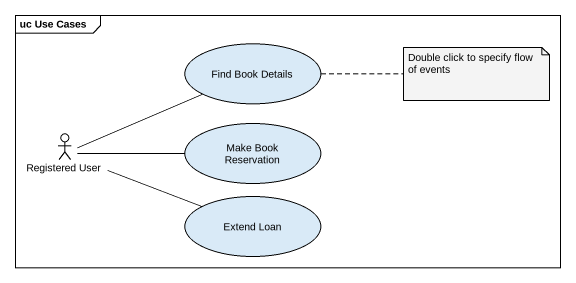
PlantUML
@startuml
mainframe uc Use Cases
usecase "Find Book Details" as Find_Book_Details
actor "Registered User" as Registered_User
usecase "Make Book Reservation" as Make_Book_Reservation
usecase "Extend Loan" as Extend_Loan
Registered_User -right- Find_Book_Details
Registered_User -right- Make_Book_Reservation
Registered_User -right- Extend_Loan
note right of Find_Book_Details : Double click to specify flow of events
@enduml
